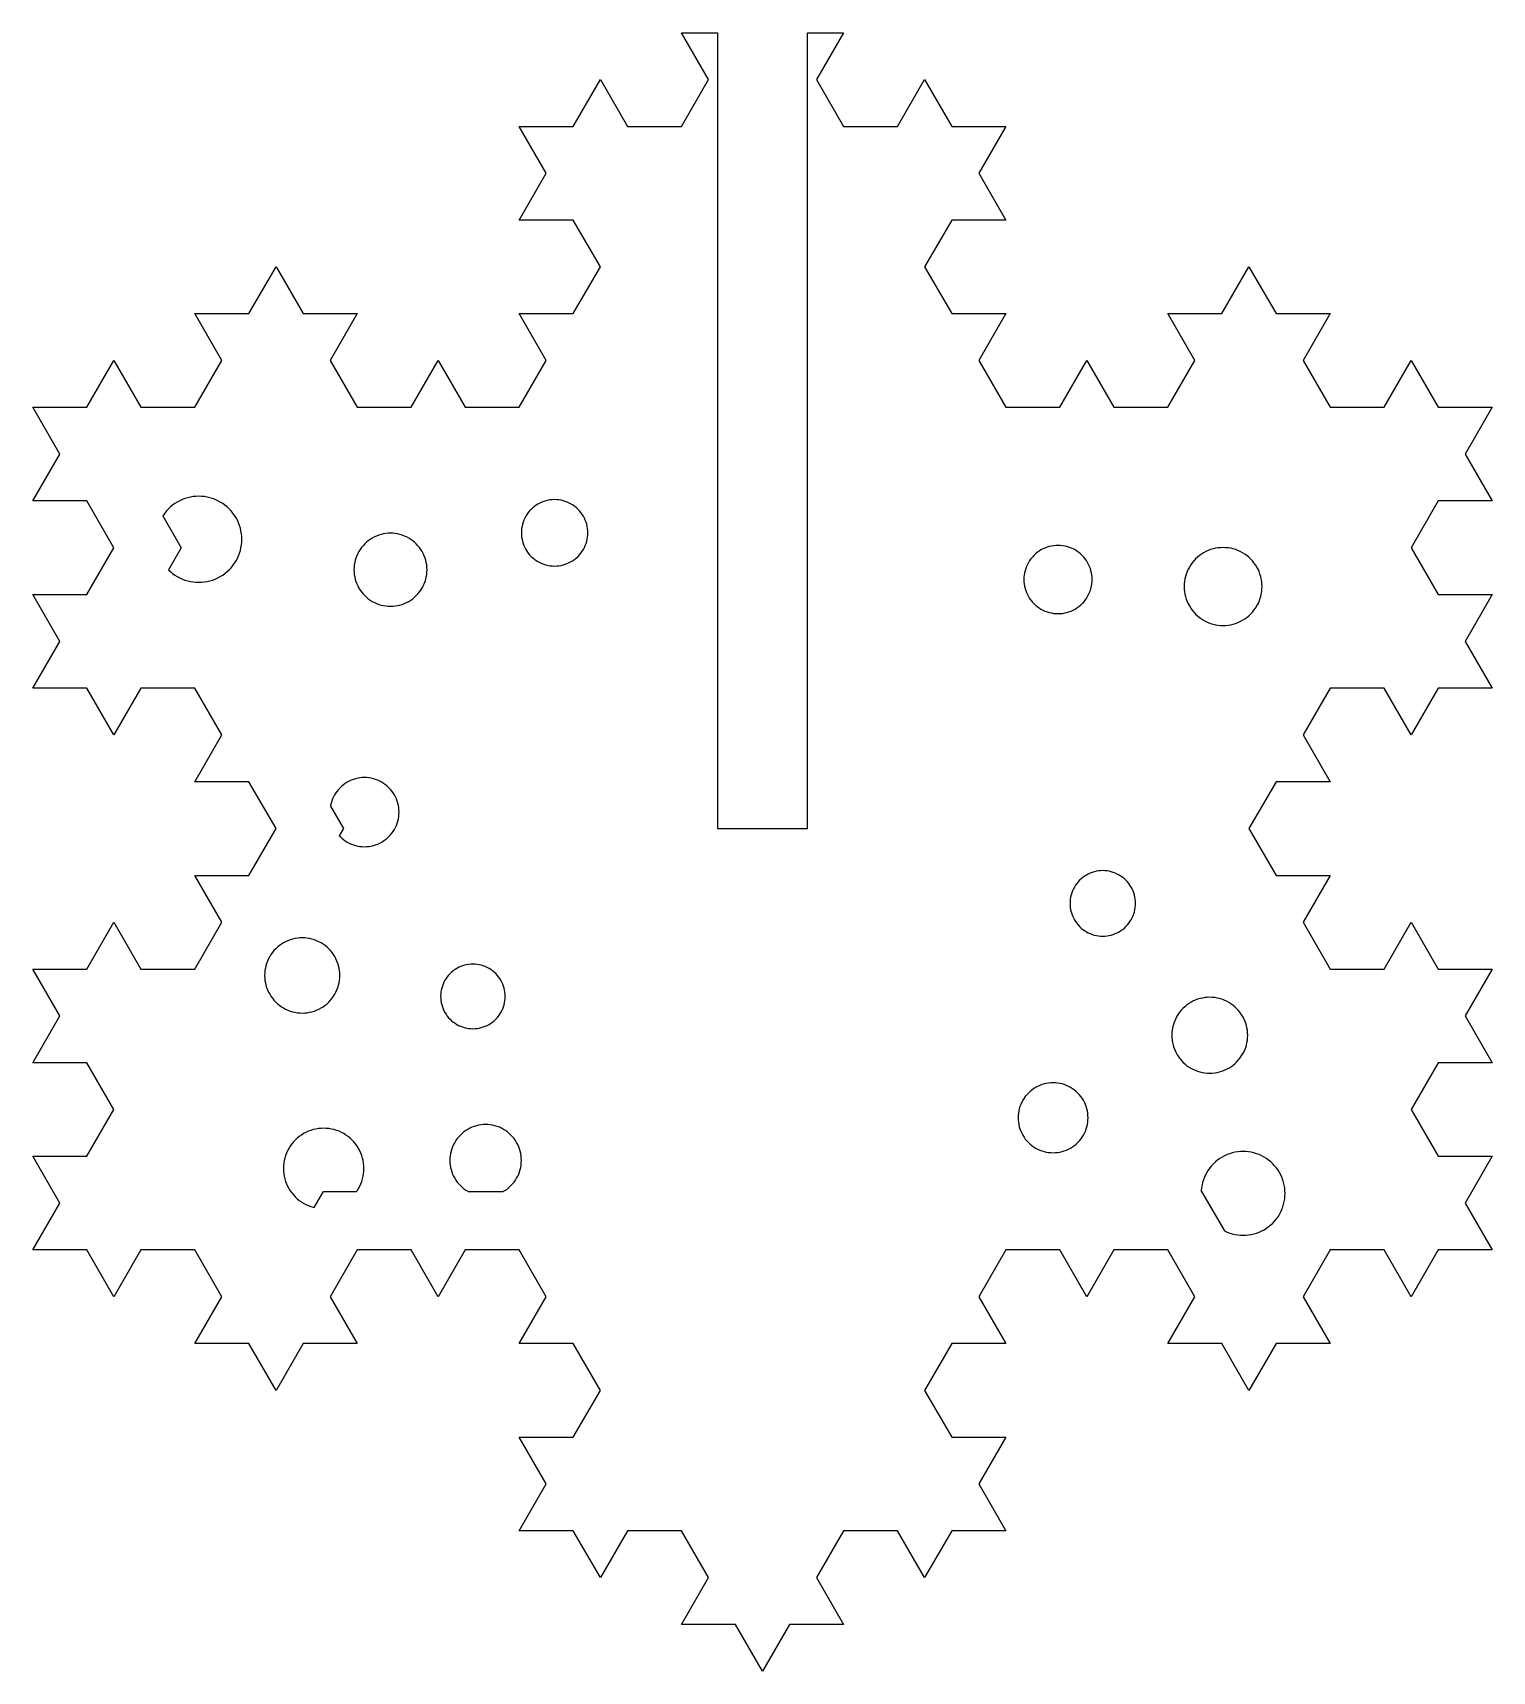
# Model space of a CAD drawing. Header units: millimetres. Extents: x 0 to 450, y -234 to 0.
# Drawn here: x 0 to 65, y -156 to -83.1 of the extents above; entities that cross this region are included whole.
import ezdxf

# ---------------------------------------------------------------- set-up
doc = ezdxf.new("R2010")
doc.units = ezdxf.units.MM
doc.layers.add('CUT', color=1, linetype='Continuous')

msp = doc.modelspace()

# ---------------------------------------------------------------- linework, layer by layer
at = {"layer": 'CUT'}
for points in [[(36.084, -83.083), (34.882, -85.167), (36.084, -87.25), (38.49, -87.25), (39.693, -85.167), (40.896, -87.25), (43.301, -87.25), (42.098, -89.333), (43.301, -91.417), (40.896, -91.417), (39.693, -93.5), (40.896, -95.583), (43.301, -95.583), (42.098, -97.667), (43.301, -99.75), (45.707, -99.75), (46.91, -97.667), (48.113, -99.75), (50.518, -99.75), (51.721, -97.667), (50.518, -95.583), (52.924, -95.583), (54.127, -93.5), (55.329, -95.583), (57.735, -95.583), (56.532, -97.667), (57.735, -99.75), (60.141, -99.75), (61.343, -97.667), (62.546, -99.75), (64.952, -99.75), (63.749, -101.833), (64.952, -103.917), (62.546, -103.917), (61.343, -106), (62.546, -108.083), (64.952, -108.083), (63.749, -110.167), (64.952, -112.25), (62.546, -112.25), (61.343, -114.333), (60.141, -112.25), (57.735, -112.25), (56.532, -114.333), (57.735, -116.417), (55.329, -116.417), (54.127, -118.5), (55.329, -120.583), (57.735, -120.583), (56.532, -122.667), (57.735, -124.75), (60.141, -124.75), (61.343, -122.667), (62.546, -124.75), (64.952, -124.75), (63.749, -126.833), (64.952, -128.917), (62.546, -128.917), (61.343, -131), (62.546, -133.083), (64.952, -133.083), (63.749, -135.167), (64.952, -137.25), (62.546, -137.25), (61.343, -139.333), (60.141, -137.25), (57.735, -137.25), (56.532, -139.333), (57.735, -141.417), (55.329, -141.417), (54.127, -143.5), (52.924, -141.417), (50.518, -141.417), (51.721, -139.333), (50.518, -137.25), (48.113, -137.25), (46.91, -139.333), (45.707, -137.25), (43.301, -137.25), (42.098, -139.333), (43.301, -141.417), (40.896, -141.417), (39.693, -143.5), (40.896, -145.583), (43.301, -145.583), (42.098, -147.667), (43.301, -149.75), (40.896, -149.75), (39.693, -151.833), (38.49, -149.75), (36.084, -149.75), (34.882, -151.833), (36.084, -153.917), (33.679, -153.917), (32.476, -156), (31.273, -153.917), (28.868, -153.917), (30.07, -151.833), (28.868, -149.75), (26.462, -149.75), (25.259, -151.833), (24.056, -149.75), (21.651, -149.75), (22.853, -147.667), (21.651, -145.583), (24.056, -145.583), (25.259, -143.5), (24.056, -141.417), (21.651, -141.417), (22.853, -139.333), (21.651, -137.25), (19.245, -137.25), (18.042, -139.333), (16.839, -137.25), (14.434, -137.25), (13.231, -139.333), (14.434, -141.417), (12.028, -141.417), (10.825, -143.5), (9.623, -141.417), (7.217, -141.417), (8.42, -139.333), (7.217, -137.25), (4.811, -137.25), (3.608, -139.333), (2.406, -137.25), (0, -137.25), (1.203, -135.167), (0, -133.083), (2.406, -133.083), (3.608, -131), (2.406, -128.917), (0, -128.917), (1.203, -126.833), (0, -124.75), (2.406, -124.75), (3.608, -122.667), (4.811, -124.75), (7.217, -124.75), (8.42, -122.667), (7.217, -120.583), (9.623, -120.583), (10.825, -118.5), (9.623, -116.417), (7.217, -116.417), (8.42, -114.333), (7.217, -112.25), (4.811, -112.25), (3.608, -114.333), (2.406, -112.25), (0, -112.25), (1.203, -110.167), (0, -108.083), (2.406, -108.083), (3.608, -106), (2.406, -103.917), (0, -103.917), (1.203, -101.833), (0, -99.75), (2.406, -99.75), (3.608, -97.667), (4.811, -99.75), (7.217, -99.75), (8.42, -97.667), (7.217, -95.583), (9.623, -95.583), (10.825, -93.5), (12.028, -95.583), (14.434, -95.583), (13.231, -97.667), (14.434, -99.75), (16.839, -99.75), (18.042, -97.667), (19.245, -99.75), (21.651, -99.75), (22.853, -97.667), (21.651, -95.583), (24.056, -95.583), (25.259, -93.5), (24.056, -91.417), (21.651, -91.417), (22.853, -89.333), (21.651, -87.25), (24.056, -87.25), (25.259, -85.167), (26.462, -87.25), (28.868, -87.25), (30.07, -85.167), (28.868, -83.083), (30.476, -83.083), (30.476, -118.5), (34.476, -118.5), (34.476, -83.083), (36.084, -83.083)], [(9.239, -106.122), (9.267, -106), (9.287, -105.876), (9.3, -105.751), (9.304, -105.626), (9.3, -105.501), (9.287, -105.376), (9.267, -105.253), (9.239, -105.131), (9.202, -105.011), (9.158, -104.893), (9.106, -104.779), (9.047, -104.669), (8.981, -104.562), (8.908, -104.461), (8.829, -104.364), (8.743, -104.272), (8.652, -104.187), (8.555, -104.107), (8.453, -104.034), (8.347, -103.968), (8.236, -103.909), (8.122, -103.857), (8.005, -103.813), (7.885, -103.777), (7.763, -103.748), (7.639, -103.728), (7.515, -103.716), (7.389, -103.712), (7.264, -103.716), (7.14, -103.728), (7.016, -103.748), (6.894, -103.777), (6.774, -103.813), (6.657, -103.857), (6.543, -103.909), (6.432, -103.968), (6.326, -104.034), (6.224, -104.107), (6.127, -104.187), (6.036, -104.272), (5.95, -104.364), (5.871, -104.461), (5.798, -104.562), (5.789, -104.577), (6.611, -106), (6.042, -106.985), (6.127, -107.065), (6.224, -107.145), (6.326, -107.218), (6.432, -107.284), (6.543, -107.343), (6.657, -107.395), (6.774, -107.439), (6.894, -107.475), (7.016, -107.504), (7.14, -107.524), (7.264, -107.536), (7.389, -107.54), (7.515, -107.536), (7.639, -107.524), (7.763, -107.504), (7.885, -107.475), (8.005, -107.439), (8.122, -107.395), (8.236, -107.343), (8.347, -107.284), (8.453, -107.218), (8.555, -107.145), (8.652, -107.065), (8.743, -106.98), (8.829, -106.888), (8.908, -106.791), (8.981, -106.69), (9.047, -106.583), (9.106, -106.473), (9.158, -106.359), (9.202, -106.241), (9.239, -106.122)], [(24.651, -105.721), (24.673, -105.627), (24.688, -105.531), (24.698, -105.435), (24.701, -105.338), (24.698, -105.241), (24.688, -105.145), (24.673, -105.05), (24.651, -104.955), (24.623, -104.863), (24.589, -104.772), (24.549, -104.684), (24.503, -104.599), (24.452, -104.517), (24.396, -104.438), (24.334, -104.363), (24.268, -104.293), (24.197, -104.226), (24.123, -104.165), (24.044, -104.109), (23.962, -104.058), (23.877, -104.012), (23.788, -103.972), (23.698, -103.938), (23.605, -103.91), (23.511, -103.888), (23.416, -103.872), (23.319, -103.863), (23.223, -103.86), (23.126, -103.863), (23.03, -103.872), (22.934, -103.888), (22.84, -103.91), (22.747, -103.938), (22.657, -103.972), (22.569, -104.012), (22.483, -104.058), (22.401, -104.109), (22.323, -104.165), (22.248, -104.226), (22.177, -104.293), (22.111, -104.363), (22.05, -104.438), (21.993, -104.517), (21.942, -104.599), (21.897, -104.684), (21.857, -104.772), (21.823, -104.863), (21.794, -104.955), (21.773, -105.05), (21.757, -105.145), (21.747, -105.241), (21.744, -105.338), (21.747, -105.435), (21.757, -105.531), (21.773, -105.627), (21.794, -105.721), (21.823, -105.813), (21.857, -105.904), (21.897, -105.992), (21.942, -106.077), (21.993, -106.16), (22.05, -106.238), (22.111, -106.313), (22.177, -106.384), (22.248, -106.45), (22.323, -106.511), (22.401, -106.567), (22.483, -106.619), (22.569, -106.664), (22.657, -106.704), (22.747, -106.738), (22.84, -106.766), (22.934, -106.788), (23.03, -106.804), (23.126, -106.813), (23.223, -106.817), (23.319, -106.813), (23.416, -106.804), (23.511, -106.788), (23.605, -106.766), (23.698, -106.738), (23.788, -106.704), (23.877, -106.664), (23.962, -106.619), (24.044, -106.567), (24.123, -106.511), (24.197, -106.45), (24.268, -106.384), (24.334, -106.313), (24.396, -106.238), (24.452, -106.16), (24.503, -106.077), (24.549, -105.992), (24.589, -105.904), (24.623, -105.813), (24.651, -105.721)], [(17.49, -107.402), (17.514, -107.298), (17.532, -107.193), (17.542, -107.087), (17.546, -106.981), (17.542, -106.875), (17.532, -106.769), (17.514, -106.664), (17.49, -106.56), (17.459, -106.459), (17.422, -106.359), (17.378, -106.262), (17.328, -106.168), (17.272, -106.078), (17.21, -105.991), (17.142, -105.909), (17.07, -105.832), (16.992, -105.759), (16.91, -105.691), (16.823, -105.63), (16.733, -105.573), (16.639, -105.523), (16.542, -105.479), (16.443, -105.442), (16.341, -105.411), (16.237, -105.387), (16.132, -105.369), (16.027, -105.359), (15.92, -105.356), (15.814, -105.359), (15.708, -105.369), (15.603, -105.387), (15.5, -105.411), (15.398, -105.442), (15.298, -105.479), (15.201, -105.523), (15.108, -105.573), (15.017, -105.63), (14.931, -105.691), (14.849, -105.759), (14.771, -105.832), (14.698, -105.909), (14.631, -105.991), (14.569, -106.078), (14.513, -106.168), (14.462, -106.262), (14.419, -106.359), (14.381, -106.459), (14.35, -106.56), (14.326, -106.664), (14.309, -106.769), (14.298, -106.875), (14.295, -106.981), (14.298, -107.087), (14.309, -107.193), (14.326, -107.298), (14.35, -107.402), (14.381, -107.503), (14.419, -107.603), (14.462, -107.7), (14.513, -107.794), (14.569, -107.884), (14.631, -107.97), (14.698, -108.053), (14.771, -108.13), (14.849, -108.203), (14.931, -108.27), (15.017, -108.332), (15.108, -108.389), (15.201, -108.439), (15.298, -108.483), (15.398, -108.52), (15.5, -108.551), (15.603, -108.575), (15.708, -108.592), (15.814, -108.603), (15.92, -108.606), (16.027, -108.603), (16.132, -108.592), (16.237, -108.575), (16.341, -108.551), (16.443, -108.52), (16.542, -108.483), (16.639, -108.439), (16.733, -108.389), (16.823, -108.332), (16.91, -108.27), (16.992, -108.203), (17.07, -108.13), (17.142, -108.053), (17.21, -107.97), (17.272, -107.884), (17.328, -107.794), (17.378, -107.7), (17.422, -107.603), (17.459, -107.503), (17.49, -107.402)], [(47.095, -107.809), (47.117, -107.712), (47.133, -107.614), (47.143, -107.515), (47.146, -107.416), (47.143, -107.316), (47.133, -107.217), (47.117, -107.119), (47.095, -107.022), (47.066, -106.927), (47.031, -106.834), (46.99, -106.744), (46.943, -106.656), (46.891, -106.572), (46.833, -106.491), (46.77, -106.414), (46.702, -106.342), (46.629, -106.274), (46.552, -106.211), (46.472, -106.153), (46.387, -106.1), (46.3, -106.054), (46.209, -106.013), (46.116, -105.978), (46.021, -105.949), (45.924, -105.926), (45.826, -105.91), (45.727, -105.9), (45.628, -105.897), (45.529, -105.9), (45.43, -105.91), (45.332, -105.926), (45.235, -105.949), (45.14, -105.978), (45.047, -106.013), (44.956, -106.054), (44.869, -106.1), (44.784, -106.153), (44.704, -106.211), (44.627, -106.274), (44.554, -106.342), (44.486, -106.414), (44.423, -106.491), (44.365, -106.572), (44.313, -106.656), (44.266, -106.744), (44.225, -106.834), (44.19, -106.927), (44.161, -107.022), (44.139, -107.119), (44.122, -107.217), (44.113, -107.316), (44.109, -107.416), (44.113, -107.515), (44.122, -107.614), (44.139, -107.712), (44.161, -107.809), (44.19, -107.904), (44.225, -107.997), (44.266, -108.087), (44.313, -108.175), (44.365, -108.259), (44.423, -108.34), (44.486, -108.417), (44.554, -108.489), (44.627, -108.557), (44.704, -108.62), (44.784, -108.678), (44.869, -108.731), (44.956, -108.777), (45.047, -108.818), (45.14, -108.853), (45.235, -108.882), (45.332, -108.905), (45.43, -108.921), (45.529, -108.931), (45.628, -108.934), (45.727, -108.931), (45.826, -108.921), (45.924, -108.905), (46.021, -108.882), (46.116, -108.853), (46.209, -108.818), (46.3, -108.777), (46.387, -108.731), (46.472, -108.678), (46.552, -108.62), (46.629, -108.557), (46.702, -108.489), (46.77, -108.417), (46.833, -108.34), (46.891, -108.259), (46.943, -108.175), (46.99, -108.087), (47.031, -107.997), (47.066, -107.904), (47.095, -107.809)], [(54.647, -108.176), (54.673, -108.065), (54.692, -107.953), (54.703, -107.84), (54.707, -107.727), (54.703, -107.614), (54.692, -107.501), (54.673, -107.389), (54.647, -107.279), (54.615, -107.17), (54.575, -107.064), (54.528, -106.961), (54.474, -106.861), (54.414, -106.764), (54.348, -106.672), (54.276, -106.584), (54.199, -106.502), (54.116, -106.424), (54.029, -106.352), (53.936, -106.286), (53.84, -106.226), (53.74, -106.173), (53.637, -106.126), (53.531, -106.086), (53.422, -106.053), (53.312, -106.027), (53.2, -106.009), (53.087, -105.998), (52.974, -105.994), (52.86, -105.998), (52.747, -106.009), (52.636, -106.027), (52.525, -106.053), (52.417, -106.086), (52.31, -106.126), (52.207, -106.173), (52.107, -106.226), (52.011, -106.286), (51.919, -106.352), (51.831, -106.424), (51.748, -106.502), (51.671, -106.584), (51.599, -106.672), (51.533, -106.764), (51.473, -106.861), (51.419, -106.961), (51.373, -107.064), (51.333, -107.17), (51.3, -107.279), (51.274, -107.389), (51.255, -107.501), (51.244, -107.614), (51.241, -107.727), (51.244, -107.84), (51.255, -107.953), (51.274, -108.065), (51.3, -108.176), (51.333, -108.284), (51.373, -108.39), (51.419, -108.493), (51.473, -108.593), (51.533, -108.69), (51.599, -108.782), (51.671, -108.87), (51.748, -108.952), (51.831, -109.03), (51.919, -109.102), (52.011, -109.168), (52.107, -109.228), (52.207, -109.281), (52.31, -109.328), (52.417, -109.368), (52.525, -109.401), (52.636, -109.427), (52.747, -109.445), (52.86, -109.456), (52.974, -109.46), (53.087, -109.456), (53.2, -109.445), (53.312, -109.427), (53.422, -109.401), (53.531, -109.368), (53.637, -109.328), (53.74, -109.281), (53.84, -109.228), (53.936, -109.168), (54.029, -109.102), (54.116, -109.03), (54.199, -108.952), (54.276, -108.87), (54.348, -108.782), (54.414, -108.69), (54.474, -108.593), (54.528, -108.493), (54.575, -108.39), (54.615, -108.284), (54.647, -108.176)], [(16.247, -118.165), (16.27, -118.067), (16.286, -117.968), (16.296, -117.868), (16.299, -117.767), (16.296, -117.667), (16.286, -117.567), (16.27, -117.467), (16.247, -117.37), (16.218, -117.273), (16.182, -117.179), (16.141, -117.087), (16.093, -116.999), (16.04, -116.913), (15.982, -116.831), (15.918, -116.754), (15.849, -116.68), (15.776, -116.611), (15.698, -116.548), (15.616, -116.489), (15.531, -116.436), (15.442, -116.388), (15.35, -116.347), (15.256, -116.311), (15.16, -116.282), (15.062, -116.259), (14.962, -116.243), (14.862, -116.233), (14.762, -116.23), (14.661, -116.233), (14.561, -116.243), (14.462, -116.259), (14.364, -116.282), (14.268, -116.311), (14.173, -116.347), (14.082, -116.388), (13.993, -116.436), (13.908, -116.489), (13.826, -116.548), (13.748, -116.611), (13.675, -116.68), (13.606, -116.754), (13.542, -116.831), (13.483, -116.913), (13.43, -116.999), (13.383, -117.087), (13.341, -117.179), (13.306, -117.273), (13.277, -117.37), (13.254, -117.467), (13.249, -117.498), (13.828, -118.5), (13.643, -118.82), (13.675, -118.855), (13.748, -118.923), (13.826, -118.987), (13.908, -119.046), (13.993, -119.099), (14.082, -119.146), (14.173, -119.188), (14.268, -119.223), (14.364, -119.253), (14.462, -119.275), (14.561, -119.292), (14.661, -119.302), (14.762, -119.305), (14.862, -119.302), (14.962, -119.292), (15.062, -119.275), (15.16, -119.253), (15.256, -119.223), (15.35, -119.188), (15.442, -119.146), (15.531, -119.099), (15.616, -119.046), (15.698, -118.987), (15.776, -118.923), (15.849, -118.855), (15.918, -118.781), (15.982, -118.703), (16.04, -118.622), (16.093, -118.536), (16.141, -118.448), (16.182, -118.356), (16.218, -118.262), (16.247, -118.165)], [(49.026, -122.206), (49.048, -122.113), (49.063, -122.019), (49.073, -121.924), (49.076, -121.829), (49.073, -121.734), (49.063, -121.639), (49.048, -121.545), (49.026, -121.452), (48.998, -121.361), (48.965, -121.271), (48.925, -121.184), (48.88, -121.1), (48.83, -121.019), (48.774, -120.942), (48.714, -120.868), (48.649, -120.798), (48.579, -120.733), (48.505, -120.673), (48.428, -120.617), (48.347, -120.567), (48.263, -120.522), (48.176, -120.482), (48.087, -120.449), (47.995, -120.421), (47.903, -120.4), (47.808, -120.384), (47.714, -120.375), (47.618, -120.372), (47.523, -120.375), (47.428, -120.384), (47.334, -120.4), (47.241, -120.421), (47.15, -120.449), (47.06, -120.482), (46.974, -120.522), (46.889, -120.567), (46.808, -120.617), (46.731, -120.673), (46.657, -120.733), (46.588, -120.798), (46.522, -120.868), (46.462, -120.942), (46.406, -121.019), (46.356, -121.1), (46.311, -121.184), (46.272, -121.271), (46.238, -121.361), (46.21, -121.452), (46.189, -121.545), (46.173, -121.639), (46.164, -121.734), (46.161, -121.829), (46.164, -121.924), (46.173, -122.019), (46.189, -122.113), (46.21, -122.206), (46.238, -122.297), (46.272, -122.387), (46.311, -122.474), (46.356, -122.558), (46.406, -122.639), (46.462, -122.716), (46.522, -122.79), (46.588, -122.86), (46.657, -122.925), (46.731, -122.985), (46.808, -123.041), (46.889, -123.091), (46.974, -123.136), (47.06, -123.175), (47.15, -123.209), (47.241, -123.237), (47.334, -123.258), (47.428, -123.274), (47.523, -123.283), (47.618, -123.286), (47.714, -123.283), (47.808, -123.274), (47.903, -123.258), (47.995, -123.237), (48.087, -123.209), (48.176, -123.175), (48.263, -123.136), (48.347, -123.091), (48.428, -123.041), (48.505, -122.985), (48.579, -122.925), (48.649, -122.86), (48.714, -122.79), (48.774, -122.716), (48.83, -122.639), (48.88, -122.558), (48.925, -122.474), (48.965, -122.387), (48.998, -122.297), (49.026, -122.206)], [(13.609, -125.468), (13.634, -125.361), (13.652, -125.253), (13.663, -125.144), (13.666, -125.035), (13.663, -124.925), (13.652, -124.816), (13.634, -124.708), (13.609, -124.602), (13.578, -124.497), (13.539, -124.394), (13.494, -124.295), (13.442, -124.198), (13.384, -124.105), (13.321, -124.016), (13.251, -123.931), (13.176, -123.851), (13.096, -123.777), (13.012, -123.707), (12.923, -123.643), (12.83, -123.585), (12.733, -123.534), (12.633, -123.489), (12.531, -123.45), (12.426, -123.418), (12.32, -123.393), (12.211, -123.376), (12.102, -123.365), (11.993, -123.361), (11.884, -123.365), (11.775, -123.376), (11.667, -123.393), (11.56, -123.418), (11.455, -123.45), (11.353, -123.489), (11.253, -123.534), (11.156, -123.585), (11.063, -123.643), (10.974, -123.707), (10.89, -123.777), (10.81, -123.851), (10.735, -123.931), (10.666, -124.016), (10.602, -124.105), (10.544, -124.198), (10.492, -124.295), (10.447, -124.394), (10.409, -124.497), (10.377, -124.602), (10.352, -124.708), (10.334, -124.816), (10.323, -124.925), (10.32, -125.035), (10.323, -125.144), (10.334, -125.253), (10.352, -125.361), (10.377, -125.468), (10.409, -125.572), (10.447, -125.675), (10.492, -125.775), (10.544, -125.871), (10.602, -125.964), (10.666, -126.053), (10.735, -126.138), (10.81, -126.218), (10.89, -126.293), (10.974, -126.362), (11.063, -126.426), (11.156, -126.484), (11.253, -126.535), (11.353, -126.581), (11.455, -126.619), (11.56, -126.651), (11.667, -126.676), (11.775, -126.694), (11.884, -126.704), (11.993, -126.708), (12.102, -126.704), (12.211, -126.694), (12.32, -126.676), (12.426, -126.651), (12.531, -126.619), (12.633, -126.581), (12.733, -126.535), (12.83, -126.484), (12.923, -126.426), (13.012, -126.362), (13.096, -126.293), (13.176, -126.218), (13.251, -126.138), (13.321, -126.053), (13.384, -125.964), (13.442, -125.871), (13.494, -125.775), (13.539, -125.675), (13.578, -125.572), (13.609, -125.468)], [(20.975, -126.34), (20.996, -126.249), (21.011, -126.156), (21.021, -126.063), (21.024, -125.969), (21.021, -125.875), (21.011, -125.781), (20.996, -125.689), (20.975, -125.597), (20.947, -125.507), (20.914, -125.419), (20.876, -125.334), (20.831, -125.251), (20.782, -125.171), (20.727, -125.095), (20.667, -125.022), (20.603, -124.954), (20.535, -124.889), (20.462, -124.83), (20.386, -124.775), (20.306, -124.726), (20.223, -124.681), (20.137, -124.643), (20.05, -124.609), (19.96, -124.582), (19.868, -124.561), (19.775, -124.546), (19.682, -124.536), (19.588, -124.533), (19.494, -124.536), (19.401, -124.546), (19.308, -124.561), (19.217, -124.582), (19.127, -124.609), (19.039, -124.643), (18.953, -124.681), (18.87, -124.726), (18.791, -124.775), (18.714, -124.83), (18.642, -124.889), (18.573, -124.954), (18.509, -125.022), (18.449, -125.095), (18.394, -125.171), (18.345, -125.251), (18.301, -125.334), (18.262, -125.419), (18.229, -125.507), (18.201, -125.597), (18.18, -125.689), (18.165, -125.781), (18.156, -125.875), (18.153, -125.969), (18.156, -126.063), (18.165, -126.156), (18.18, -126.249), (18.201, -126.34), (18.229, -126.43), (18.262, -126.518), (18.301, -126.604), (18.345, -126.687), (18.394, -126.766), (18.449, -126.843), (18.509, -126.915), (18.573, -126.984), (18.642, -127.048), (18.714, -127.108), (18.791, -127.162), (18.87, -127.212), (18.953, -127.256), (19.039, -127.295), (19.127, -127.328), (19.217, -127.355), (19.308, -127.377), (19.401, -127.392), (19.494, -127.401), (19.588, -127.404), (19.682, -127.401), (19.775, -127.392), (19.868, -127.377), (19.96, -127.355), (20.05, -127.328), (20.137, -127.295), (20.223, -127.256), (20.306, -127.212), (20.386, -127.162), (20.462, -127.108), (20.535, -127.048), (20.603, -126.984), (20.667, -126.915), (20.727, -126.843), (20.782, -126.766), (20.831, -126.687), (20.876, -126.604), (20.914, -126.518), (20.947, -126.43), (20.975, -126.34)], [(54.011, -128.133), (54.036, -128.026), (54.054, -127.917), (54.065, -127.807), (54.069, -127.696), (54.065, -127.586), (54.054, -127.476), (54.036, -127.367), (54.011, -127.259), (53.979, -127.153), (53.94, -127.05), (53.894, -126.949), (53.842, -126.852), (53.784, -126.758), (53.72, -126.668), (53.65, -126.583), (53.574, -126.502), (53.493, -126.427), (53.408, -126.356), (53.318, -126.292), (53.224, -126.234), (53.127, -126.182), (53.026, -126.136), (52.923, -126.097), (52.817, -126.065), (52.709, -126.04), (52.6, -126.022), (52.49, -126.011), (52.38, -126.008), (52.27, -126.011), (52.16, -126.022), (52.051, -126.04), (51.943, -126.065), (51.837, -126.097), (51.734, -126.136), (51.633, -126.182), (51.536, -126.234), (51.442, -126.292), (51.352, -126.356), (51.267, -126.427), (51.186, -126.502), (51.11, -126.583), (51.04, -126.668), (50.976, -126.758), (50.918, -126.852), (50.865, -126.949), (50.82, -127.05), (50.781, -127.153), (50.749, -127.259), (50.724, -127.367), (50.706, -127.476), (50.695, -127.586), (50.691, -127.696), (50.695, -127.807), (50.706, -127.917), (50.724, -128.026), (50.749, -128.133), (50.781, -128.239), (50.82, -128.342), (50.865, -128.443), (50.918, -128.54), (50.976, -128.634), (51.04, -128.724), (51.11, -128.81), (51.186, -128.89), (51.267, -128.966), (51.352, -129.036), (51.442, -129.1), (51.536, -129.159), (51.633, -129.211), (51.734, -129.256), (51.837, -129.295), (51.943, -129.327), (52.051, -129.352), (52.16, -129.37), (52.27, -129.381), (52.38, -129.385), (52.49, -129.381), (52.6, -129.37), (52.709, -129.352), (52.817, -129.327), (52.923, -129.295), (53.026, -129.256), (53.127, -129.211), (53.224, -129.159), (53.318, -129.1), (53.408, -129.036), (53.493, -128.966), (53.574, -128.89), (53.65, -128.81), (53.72, -128.724), (53.784, -128.634), (53.842, -128.54), (53.894, -128.443), (53.94, -128.342), (53.979, -128.239), (54.011, -128.133)], [(46.91, -131.771), (46.934, -131.672), (46.95, -131.572), (46.96, -131.47), (46.963, -131.368), (46.96, -131.267), (46.95, -131.165), (46.934, -131.065), (46.91, -130.966), (46.881, -130.868), (46.845, -130.773), (46.803, -130.68), (46.755, -130.59), (46.701, -130.504), (46.642, -130.421), (46.577, -130.343), (46.508, -130.268), (46.433, -130.199), (46.355, -130.134), (46.272, -130.075), (46.185, -130.021), (46.096, -129.973), (46.003, -129.931), (45.908, -129.895), (45.81, -129.865), (45.711, -129.842), (45.61, -129.826), (45.509, -129.816), (45.407, -129.812), (45.306, -129.816), (45.204, -129.826), (45.104, -129.842), (45.005, -129.865), (44.907, -129.895), (44.812, -129.931), (44.719, -129.973), (44.629, -130.021), (44.543, -130.075), (44.46, -130.134), (44.381, -130.199), (44.307, -130.268), (44.237, -130.343), (44.173, -130.421), (44.114, -130.504), (44.06, -130.59), (44.012, -130.68), (43.97, -130.773), (43.934, -130.868), (43.904, -130.966), (43.881, -131.065), (43.865, -131.165), (43.855, -131.267), (43.851, -131.368), (43.855, -131.47), (43.865, -131.572), (43.881, -131.672), (43.904, -131.771), (43.934, -131.869), (43.97, -131.964), (44.012, -132.057), (44.06, -132.147), (44.114, -132.233), (44.173, -132.316), (44.237, -132.394), (44.307, -132.469), (44.381, -132.538), (44.46, -132.603), (44.543, -132.662), (44.629, -132.716), (44.719, -132.764), (44.812, -132.806), (44.907, -132.842), (45.005, -132.872), (45.104, -132.895), (45.204, -132.911), (45.306, -132.921), (45.407, -132.925), (45.509, -132.921), (45.61, -132.911), (45.711, -132.895), (45.81, -132.872), (45.908, -132.842), (46.003, -132.806), (46.096, -132.764), (46.185, -132.716), (46.272, -132.662), (46.355, -132.603), (46.433, -132.538), (46.508, -132.469), (46.577, -132.394), (46.642, -132.316), (46.701, -132.233), (46.755, -132.147), (46.803, -132.057), (46.845, -131.964), (46.881, -131.869), (46.91, -131.771)], [(14.7, -133.974), (14.72, -133.858), (14.731, -133.742), (14.735, -133.625), (14.731, -133.508), (14.72, -133.391), (14.7, -133.276), (14.674, -133.162), (14.64, -133.05), (14.599, -132.94), (14.55, -132.834), (14.495, -132.731), (14.433, -132.631), (14.365, -132.536), (14.291, -132.446), (14.211, -132.36), (14.126, -132.28), (14.035, -132.206), (13.94, -132.138), (13.841, -132.076), (13.737, -132.021), (13.631, -131.972), (13.521, -131.931), (13.409, -131.897), (13.295, -131.871), (13.18, -131.852), (13.063, -131.84), (12.946, -131.836), (12.829, -131.84), (12.713, -131.852), (12.597, -131.871), (12.483, -131.897), (12.371, -131.931), (12.262, -131.972), (12.155, -132.021), (12.052, -132.076), (11.953, -132.138), (11.857, -132.206), (11.767, -132.28), (11.682, -132.36), (11.602, -132.446), (11.527, -132.536), (11.459, -132.631), (11.397, -132.731), (11.342, -132.834), (11.294, -132.94), (11.253, -133.05), (11.219, -133.162), (11.192, -133.276), (11.173, -133.391), (11.162, -133.508), (11.158, -133.625), (11.162, -133.742), (11.173, -133.858), (11.192, -133.974), (11.219, -134.088), (11.253, -134.2), (11.294, -134.309), (11.342, -134.416), (11.397, -134.519), (11.459, -134.619), (11.527, -134.714), (11.602, -134.804), (11.682, -134.89), (11.767, -134.97), (11.857, -135.044), (11.953, -135.112), (12.052, -135.174), (12.155, -135.229), (12.262, -135.277), (12.371, -135.319), (12.483, -135.352), (12.522, -135.361), (12.933, -134.65), (14.411, -134.65), (14.433, -134.619), (14.495, -134.519), (14.55, -134.416), (14.599, -134.309), (14.64, -134.2), (14.674, -134.088), (14.7, -133.974)], [(21.692, -133.677), (21.716, -133.575), (21.733, -133.472), (21.743, -133.369), (21.747, -133.265), (21.743, -133.161), (21.733, -133.057), (21.716, -132.954), (21.692, -132.853), (21.662, -132.753), (21.625, -132.656), (21.582, -132.561), (21.533, -132.469), (21.478, -132.38), (21.418, -132.296), (21.352, -132.215), (21.28, -132.139), (21.204, -132.068), (21.124, -132.002), (21.039, -131.941), (20.951, -131.886), (20.859, -131.837), (20.764, -131.794), (20.667, -131.757), (20.567, -131.727), (20.466, -131.704), (20.363, -131.687), (20.259, -131.676), (20.155, -131.673), (20.051, -131.676), (19.947, -131.687), (19.844, -131.704), (19.743, -131.727), (19.643, -131.757), (19.546, -131.794), (19.451, -131.837), (19.359, -131.886), (19.271, -131.941), (19.186, -132.002), (19.106, -132.068), (19.03, -132.139), (18.958, -132.215), (18.892, -132.296), (18.832, -132.38), (18.777, -132.469), (18.728, -132.561), (18.685, -132.656), (18.648, -132.753), (18.618, -132.853), (18.594, -132.954), (18.577, -133.057), (18.567, -133.161), (18.563, -133.265), (18.567, -133.369), (18.577, -133.472), (18.594, -133.575), (18.618, -133.677), (18.648, -133.776), (18.685, -133.874), (18.728, -133.969), (18.777, -134.06), (18.832, -134.149), (18.892, -134.234), (18.958, -134.314), (19.03, -134.39), (19.106, -134.461), (19.186, -134.527), (19.271, -134.588), (19.359, -134.643), (19.372, -134.65), (20.938, -134.65), (20.951, -134.643), (21.039, -134.588), (21.124, -134.527), (21.204, -134.461), (21.28, -134.39), (21.352, -134.314), (21.418, -134.234), (21.478, -134.149), (21.533, -134.06), (21.582, -133.969), (21.625, -133.874), (21.662, -133.776), (21.692, -133.677)], [(55.697, -135.099), (55.716, -134.978), (55.728, -134.857), (55.732, -134.735), (55.728, -134.613), (55.716, -134.491), (55.697, -134.371), (55.669, -134.252), (55.633, -134.135), (55.59, -134.02), (55.54, -133.909), (55.482, -133.802), (55.418, -133.698), (55.347, -133.599), (55.269, -133.504), (55.186, -133.415), (55.097, -133.332), (55.002, -133.254), (54.903, -133.183), (54.799, -133.119), (54.692, -133.061), (54.58, -133.011), (54.466, -132.968), (54.349, -132.932), (54.23, -132.904), (54.11, -132.884), (53.988, -132.873), (53.866, -132.869), (53.744, -132.873), (53.623, -132.884), (53.502, -132.904), (53.383, -132.932), (53.267, -132.968), (53.152, -133.011), (53.041, -133.061), (52.933, -133.119), (52.83, -133.183), (52.73, -133.254), (52.636, -133.332), (52.547, -133.415), (52.463, -133.504), (52.386, -133.599), (52.315, -133.698), (52.25, -133.802), (52.193, -133.909), (52.142, -134.02), (52.099, -134.135), (52.064, -134.252), (52.036, -134.371), (52.016, -134.491), (52.004, -134.613), (52.003, -134.65), (52.019, -134.65), (53.031, -136.403), (53.041, -136.408), (53.152, -136.459), (53.267, -136.502), (53.383, -136.537), (53.502, -136.565), (53.623, -136.585), (53.744, -136.597), (53.866, -136.601), (53.988, -136.597), (54.11, -136.585), (54.23, -136.565), (54.349, -136.537), (54.466, -136.502), (54.58, -136.459), (54.692, -136.408), (54.799, -136.351), (54.903, -136.286), (55.002, -136.215), (55.097, -136.138), (55.186, -136.054), (55.269, -135.965), (55.347, -135.871), (55.418, -135.771), (55.482, -135.668), (55.54, -135.56), (55.59, -135.449), (55.633, -135.334), (55.669, -135.218), (55.697, -135.099)]]:
    msp.add_lwpolyline(points, close=True, dxfattribs=at)

doc.saveas('drawing.dxf')
